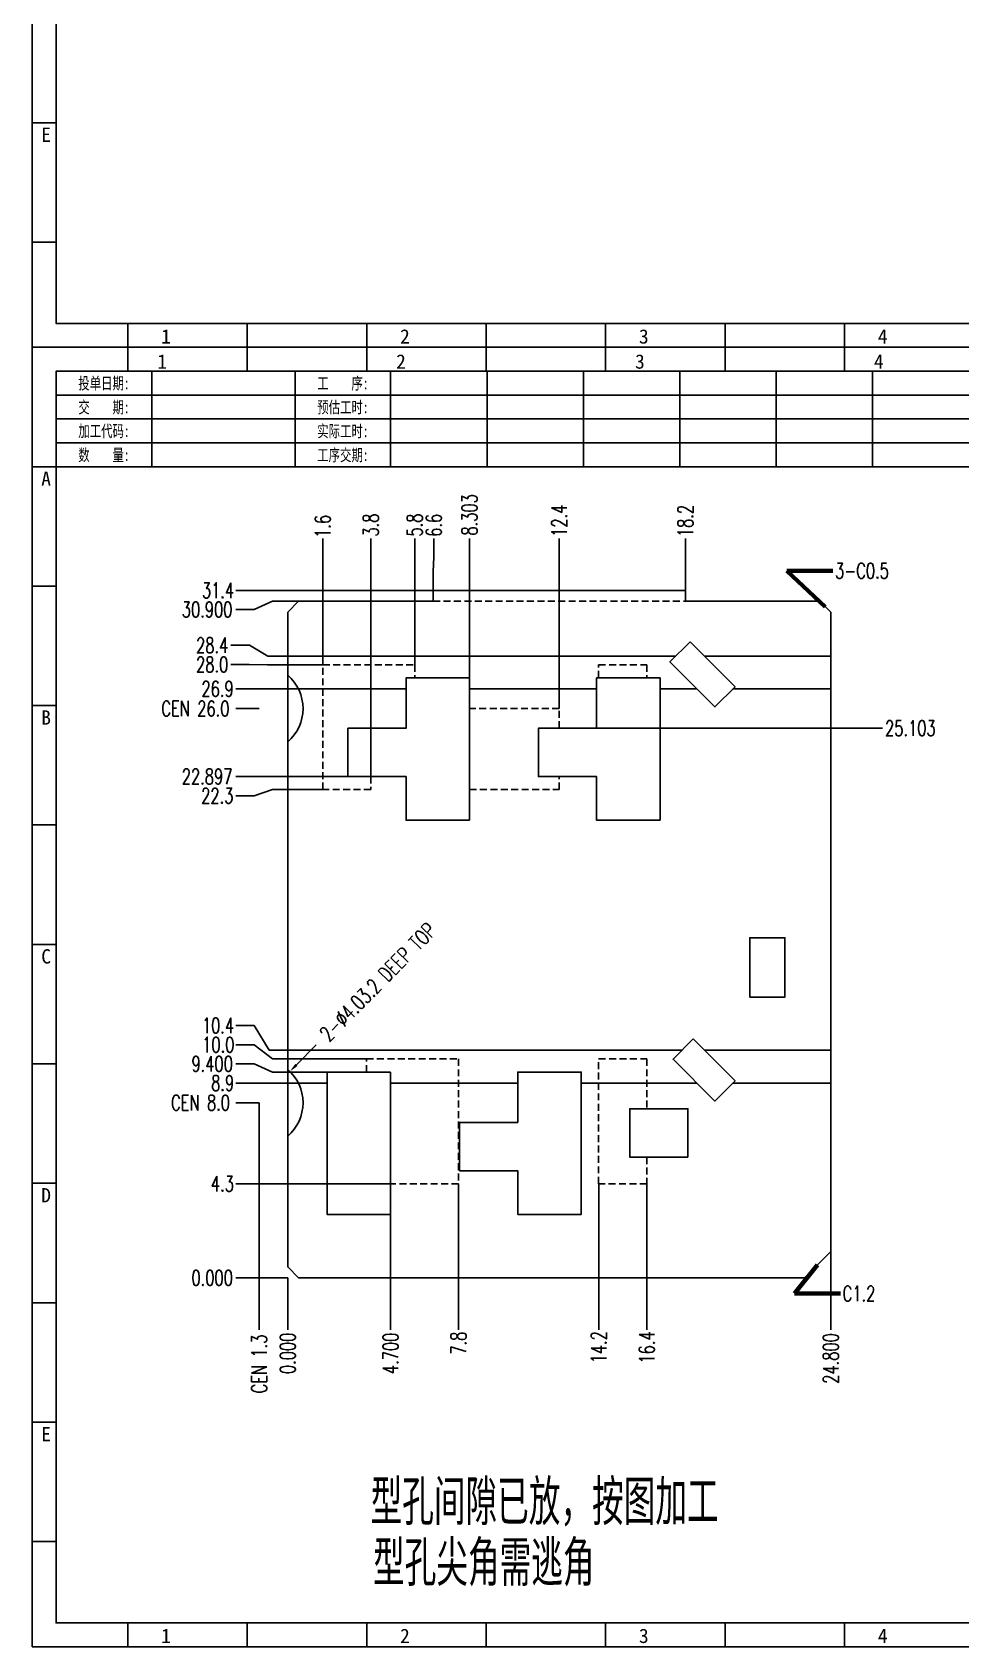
# Model space of a CAD drawing. Header units: millimetres. Extents: x -2852 to 5627, y -2271 to 1849.
# Drawn here: x -622.1 to -579.7, y -1120.9 to -1047.2 of the extents above; entities that cross this region are included whole.
import ezdxf
from ezdxf.enums import TextEntityAlignment as Align

# ---------------------------------------------------------------- set-up
doc = ezdxf.new("R2010")
doc.units = ezdxf.units.MM
doc.header["$PDSIZE"] = 3
doc.linetypes.add('DASHED2', pattern=[9.525, 6.35, -3.175])
for name, color, linetype in [('1', 7, 'Continuous'), ('11', 4, 'DASHED2'), ('41', 1, 'Continuous'), ('PUNCH', 1, 'Continuous'), ('S01', 170, 'Continuous')]:
    doc.layers.add(name, color=color, linetype=linetype)
doc.styles.add('jet01', font='simplex.shx', dxfattribs={"width": 0.7, "bigfont": 'hztxt.shx'})
doc.styles.add('jet02', font='simplex.shx', dxfattribs={"width": 0.7})
doc.styles.get("Standard").update_dxf_attribs({"font": '仿宋_GB2312_0.ttf', "width": 0.7})
doc.styles.add('tk', font='', dxfattribs={"width": 0.7})
doc.styles.add('tk 2', font='仿宋_GB2312_0.ttf', dxfattribs={"width": 0.65})
doc.styles.get('tk').set_extended_font_data('NSimSun')
doc.dimstyles.new('jet02', dxfattribs={"dimtxt": 3.5, "dimasz": 2.1, "dimexe": 1, "dimexo": 0, "dimgap": 0.5, "dimtad": 0, "dimtoh": 1, "dimdec": 3, "dimzin": 9, "dimdsep": 46, "dimtxsty": 'jet02', "dimcen": 0, "dimclrt": 256, "dimazin": 2, "dimtfac": 1, "dimtdec": 3, "dimtofl": 0, "dimtmove": 0, "dimatfit": 1, "dimfxl": 0, "dimarcsym": 0})

# ---------------------------------------------------------------- blocks, each defined once
blk = doc.blocks.new('A3-N')
at = {"layer": '1', "color": 1}
for p, q in [((0, 0), (0, 296.73)), ((0, 296.73), (420, 296.73)), ((21.82, 291.27), (21.82, 296.73)), ((49.09, 291.27), (49.09, 296.73)), ((76.36, 291.27), (76.36, 296.73)), ((103.64, 291.27), (103.64, 296.73)), ((103.64, 291.27), (103.64, 296.73)), ((103.64, 291.27), (103.64, 296.73)), ((130.91, 291.27), (130.91, 296.73)), ((158.18, 291.27), (158.18, 296.73)), ((185.45, 291.27), (185.45, 296.73)), ((5.45, 269.45), (0, 269.45)), ((5.45, 242.18), (0, 242.18)), ((5.45, 214.91), (0, 214.91)), ((5.45, 187.64), (0, 187.64)), ((5.45, 160.36), (0, 160.36)), ((5.45, 133.09), (0, 133.09)), ((5.45, 105.82), (0, 105.82)), ((5.45, 78.55), (0, 78.55)), ((5.45, 51.27), (0, 51.27)), ((5.45, 24), (0, 24)), ((21.82, 0), (21.82, 5.45)), ((49.09, 0), (49.09, 5.45)), ((76.36, 0), (76.36, 5.45)), ((103.64, 0), (103.64, 5.45)), ((130.91, 0), (130.91, 5.45)), ((158.18, 0), (158.18, 5.45)), ((185.45, 0), (185.45, 5.45)), ((1, 0), (0, 0)), ((420, 0), (1, 0))]:
    blk.add_line(p, q, dxfattribs=at)
at = {"layer": '1'}
blk.add_lwpolyline([(221.45, 5.45), (414.55, 5.45), (414.55, 291.27), (5.45, 291.27), (5.45, 5.45), (414.55, 5.45)], dxfattribs=at)
at = {"layer": '41'}
for p, q in [((27.27, 291.27), (27.27, 269.45)), ((60, 291.27), (60, 269.45)), ((81.82, 291.27), (81.82, 269.45)), ((103.82, 291.27), (103.82, 269.45)), ((125.82, 291.27), (125.82, 269.45)), ((147.82, 291.27), (147.82, 269.45)), ((169.82, 291.27), (169.82, 269.45)), ((191.82, 291.27), (191.82, 269.45)), ((367.82, 285.82), (5.45, 285.82)), ((367.82, 280.36), (5.45, 280.36)), ((367.82, 274.91), (5.45, 274.91)), ((414.55, 269.45), (5.45, 269.45))]:
    blk.add_line(p, q, dxfattribs=at)
at = {"layer": '1', "color": 1}
for s, p in [('1', (29.64, 295.11)), ('2', (84.18, 295.11)), ('3', (138.73, 295.11)), ('4', (193.27, 295.11)), ('1', (30.53, 4.11)), ('2', (85.08, 4.11)), ('3', (139.62, 4.11)), ('4', (194.17, 4.11))]:
    blk.add_text(s, height=3.27, dxfattribs=at).set_placement(p, align=Align.TOP_CENTER)
at = {"layer": '1', "style": 'tk', "width": 0.7}
for s, p in [('投单日期:', (16.36, 288.55)), ('工    序:', (70.91, 288.55)), ('交    期:', (16.36, 283.09)), ('预估工时:', (70.91, 283.09)), ('加工代码:', (16.36, 277.64)), ('实际工时:', (70.91, 277.64)), ('数    量:', (16.36, 272.18)), ('工序交期:', (70.91, 272.18))]:
    blk.add_text(s, height=2.727, dxfattribs=at).set_placement(p, align=Align.MIDDLE)
at = {"layer": '1', "color": 1}
for s, p in [('A', (2.04, 268.36)), ('B', (2.04, 213.82)), ('C', (2.04, 159.27)), ('D', (2.04, 104.73)), ('E', (2.04, 50.18))]:
    blk.add_text(s, height=3.27, dxfattribs=at).set_placement(p, align=Align.TOP_LEFT)
at = {"layer": '1', "style": 'tk 2', "width": 0.7}
for tag, p in [('PATR-NO1', (309.84, 32.96)), ('TITLE', (365.74, 30.9)), ('PATR-NO2', (309.84, 27.81)), ('DWG-NO:', (366.54, 18.14))]:
    blk.add_attdef(tag, p, '', height=3.27, dxfattribs=at)
at = {"layer": '1', "color": 1, "style": 'tk 2', "width": 0.7}
for tag, p in [('DRAW', (314.55, 7.27)), ('DATE', (334.72, 7.32))]:
    blk.add_attdef(tag, p, '', height=3.49, dxfattribs=at)
at = {"layer": '1', "style": 'tk 2', "width": 0.7}
for tag, p in [('SCALE', (376.55, 8.73)), ('SHEET', (386.6, 8.72)), ('REV', (397.38, 8.73))]:
    blk.add_attdef(tag, text='', height=2.18, dxfattribs=at).set_placement(p, align=Align.MIDDLE_LEFT)
blk = doc.blocks.new('*D2999')
at = {"layer": '41', "ltscale": 0.05}
blk.add_line((304.734, -3556.535), (302.366, -3556.535), dxfattribs=at)
at = {"layer": 'Defpoints', "color": 0, "ltscale": 0.05}
for p in [(302.366, -3556.535), (304.734, -3556.535), (304.734, -3556.535)]:
    blk.add_point(p, dxfattribs=at)
at = {"layer": '41', "ltscale": 0.05, "insert": (301.286, -3556.535), "char_height": 0.7, "attachment_point": 5, "style": 'jet02'}
blk.add_mtext('0.000', dxfattribs=at)
blk = doc.blocks.new('*D3000')
at = {"layer": '41', "ltscale": 0.05}
blk.add_line((309.434, -3552.235), (302.366, -3552.235), dxfattribs=at)
at = {"layer": 'Defpoints', "color": 0, "ltscale": 0.05}
for p in [(302.366, -3552.235), (309.434, -3552.235), (304.734, -3556.535)]:
    blk.add_point(p, dxfattribs=at)
at = {"layer": '41', "ltscale": 0.05, "insert": (301.753, -3552.235), "char_height": 0.7, "attachment_point": 5, "style": 'jet02'}
blk.add_mtext('4.3', dxfattribs=at)
blk = doc.blocks.new('*D3001')
at = {"layer": '41', "ltscale": 0.05}
blk.add_line((303.434, -3548.535), (302.366, -3548.535), dxfattribs=at)
at = {"layer": 'Defpoints', "color": 0, "ltscale": 0.05}
for p in [(302.366, -3548.535), (303.434, -3548.535), (304.734, -3556.535)]:
    blk.add_point(p, dxfattribs=at)
at = {"layer": '41', "ltscale": 0.05, "insert": (300.586, -3548.535), "char_height": 0.7, "attachment_point": 5, "style": 'jet02'}
blk.add_mtext('{\\C1; CEN }8.0', dxfattribs=at)
blk = doc.blocks.new('*D3002')
at = {"layer": '41', "ltscale": 0.05}
blk.add_line((305.22, -3547.635), (302.366, -3547.635), dxfattribs=at)
at = {"layer": 'Defpoints', "color": 0, "ltscale": 0.05}
for p in [(302.366, -3547.635), (305.22, -3547.635), (304.734, -3556.535)]:
    blk.add_point(p, dxfattribs=at)
at = {"layer": '41', "ltscale": 0.05, "insert": (301.764, -3547.635), "char_height": 0.7, "attachment_point": 5, "style": 'jet02'}
blk.add_mtext('8.9', dxfattribs=at)
blk = doc.blocks.new('*D3003')
at = {"layer": '41', "ltscale": 0.05}
for p, q in [((303.206, -3546.76), (302.366, -3546.76)), ((304.046, -3547.135), (303.206, -3546.76)), ((306.534, -3547.135), (304.046, -3547.135))]:
    blk.add_line(p, q, dxfattribs=at)
at = {"layer": 'Defpoints', "color": 0, "ltscale": 0.05}
for p in [(302.366, -3546.76), (306.534, -3547.135), (304.734, -3556.535)]:
    blk.add_point(p, dxfattribs=at)
at = {"layer": '41', "ltscale": 0.05, "insert": (301.286, -3546.76), "char_height": 0.7, "attachment_point": 5, "style": 'jet02'}
blk.add_mtext('9.400', dxfattribs=at)
blk = doc.blocks.new('*D3004')
at = {"layer": '41', "ltscale": 0.05}
for p, q in [((303.206, -3545.885), (302.366, -3545.885)), ((304.046, -3546.535), (303.206, -3545.885)), ((308.334, -3546.535), (304.046, -3546.535))]:
    blk.add_line(p, q, dxfattribs=at)
at = {"layer": 'Defpoints', "color": 0, "ltscale": 0.05}
for p in [(302.366, -3545.885), (308.334, -3546.535), (304.734, -3556.535)]:
    blk.add_point(p, dxfattribs=at)
at = {"layer": '41', "ltscale": 0.05, "insert": (301.566, -3545.885), "char_height": 0.7, "attachment_point": 5, "style": 'jet02'}
blk.add_mtext('10.0', dxfattribs=at)
blk = doc.blocks.new('*D3005')
at = {"layer": '41', "ltscale": 0.05}
for p, q in [((303.206, -3545.01), (302.366, -3545.01)), ((303.894, -3546.135), (303.206, -3545.01)), ((304.734, -3546.135), (303.894, -3546.135))]:
    blk.add_line(p, q, dxfattribs=at)
at = {"layer": 'Defpoints', "color": 0, "ltscale": 0.05}
for p in [(302.366, -3545.01), (304.734, -3546.135), (304.734, -3556.535)]:
    blk.add_point(p, dxfattribs=at)
at = {"layer": '41', "ltscale": 0.05, "insert": (301.554, -3545.01), "char_height": 0.7, "attachment_point": 5, "style": 'jet02'}
blk.add_mtext('10.4', dxfattribs=at)
blk = doc.blocks.new('*D3006')
at = {"layer": '41', "ltscale": 0.05}
for p, q in [((303.206, -3534.513), (302.366, -3534.513)), ((304.046, -3534.235), (303.206, -3534.513)), ((306.334, -3534.235), (304.046, -3534.235))]:
    blk.add_line(p, q, dxfattribs=at)
at = {"layer": 'Defpoints', "color": 0, "ltscale": 0.05}
for p in [(302.366, -3534.513), (306.334, -3534.235), (304.734, -3556.535)]:
    blk.add_point(p, dxfattribs=at)
at = {"layer": '41', "ltscale": 0.05, "insert": (301.519, -3534.513), "char_height": 0.7, "attachment_point": 5, "style": 'jet02'}
blk.add_mtext('22.3', dxfattribs=at)
blk = doc.blocks.new('*D3007')
at = {"layer": '41', "ltscale": 0.05}
blk.add_line((307.481, -3533.638), (302.366, -3533.638), dxfattribs=at)
at = {"layer": 'Defpoints', "color": 0, "ltscale": 0.05}
for p in [(302.366, -3533.638), (307.481, -3533.638), (304.734, -3556.535)]:
    blk.add_point(p, dxfattribs=at)
at = {"layer": '41', "ltscale": 0.05, "insert": (301.053, -3533.638), "char_height": 0.7, "attachment_point": 5, "style": 'jet02'}
blk.add_mtext('22.897', dxfattribs=at)
blk = doc.blocks.new('*D3008')
at = {"layer": '41', "ltscale": 0.05}
blk.add_line((303.434, -3530.535), (302.366, -3530.535), dxfattribs=at)
at = {"layer": 'Defpoints', "color": 0, "ltscale": 0.05}
for p in [(302.366, -3530.535), (303.434, -3530.535), (304.734, -3556.535)]:
    blk.add_point(p, dxfattribs=at)
at = {"layer": '41', "ltscale": 0.05, "insert": (300.353, -3530.535), "char_height": 0.7, "attachment_point": 5, "style": 'jet02'}
blk.add_mtext('{\\C1; CEN }26.0', dxfattribs=at)
blk = doc.blocks.new('*D3009')
at = {"layer": '41', "ltscale": 0.05}
blk.add_line((305.22, -3529.635), (302.366, -3529.635), dxfattribs=at)
at = {"layer": 'Defpoints', "color": 0, "ltscale": 0.05}
for p in [(302.366, -3529.635), (305.22, -3529.635), (304.734, -3556.535)]:
    blk.add_point(p, dxfattribs=at)
at = {"layer": '41', "ltscale": 0.05, "insert": (301.531, -3529.635), "char_height": 0.7, "attachment_point": 5, "style": 'jet02'}
blk.add_mtext('26.9', dxfattribs=at)
blk = doc.blocks.new('*D3010')
at = {"layer": '41', "ltscale": 0.05}
for p, q in [((302.973, -3528.52), (302.133, -3528.52)), ((303.813, -3528.535), (302.973, -3528.52)), ((306.334, -3528.535), (303.813, -3528.535))]:
    blk.add_line(p, q, dxfattribs=at)
at = {"layer": 'Defpoints', "color": 0, "ltscale": 0.05}
for p in [(302.133, -3528.52), (306.334, -3528.535), (304.734, -3556.535)]:
    blk.add_point(p, dxfattribs=at)
at = {"layer": '41', "ltscale": 0.05, "insert": (301.286, -3528.52), "char_height": 0.7, "attachment_point": 5, "style": 'jet02'}
blk.add_mtext('28.0', dxfattribs=at)
blk = doc.blocks.new('*D3011')
at = {"layer": '41', "ltscale": 0.05}
for p, q in [((302.984, -3527.645), (302.144, -3527.645)), ((303.824, -3528.135), (302.984, -3527.645)), ((304.734, -3528.135), (303.824, -3528.135))]:
    blk.add_line(p, q, dxfattribs=at)
at = {"layer": 'Defpoints', "color": 0, "ltscale": 0.05}
for p in [(302.144, -3527.645), (304.734, -3528.135), (304.734, -3556.535)]:
    blk.add_point(p, dxfattribs=at)
at = {"layer": '41', "ltscale": 0.05, "insert": (301.286, -3527.645), "char_height": 0.7, "attachment_point": 5, "style": 'jet02'}
blk.add_mtext('28.4', dxfattribs=at)
blk = doc.blocks.new('*D3012')
at = {"layer": '41', "ltscale": 0.05}
for p, q in [((304.046, -3525.635), (303.206, -3526.01)), ((305.234, -3525.635), (304.046, -3525.635)), ((303.206, -3526.01), (302.366, -3526.01))]:
    blk.add_line(p, q, dxfattribs=at)
at = {"layer": 'Defpoints', "color": 0, "ltscale": 0.05}
for p in [(305.234, -3525.635), (302.366, -3526.01), (304.734, -3556.535)]:
    blk.add_point(p, dxfattribs=at)
at = {"layer": '41', "ltscale": 0.05, "insert": (301.053, -3526.01), "char_height": 0.7, "attachment_point": 5, "style": 'jet02'}
blk.add_mtext('30.900', dxfattribs=at)
blk = doc.blocks.new('*D3013')
at = {"layer": '41', "ltscale": 0.05}
blk.add_line((311.374, -3525.135), (302.366, -3525.135), dxfattribs=at)
at = {"layer": 'Defpoints', "color": 0, "ltscale": 0.05}
for p in [(302.366, -3525.135), (311.374, -3525.135), (304.734, -3556.535)]:
    blk.add_point(p, dxfattribs=at)
at = {"layer": '41', "ltscale": 0.05, "insert": (301.554, -3525.135), "char_height": 0.7, "attachment_point": 5, "style": 'jet02'}
blk.add_mtext('31.4', dxfattribs=at)
blk = doc.blocks.new('*D3014')
at = {"layer": '41', "ltscale": 0.05}
blk.add_line((318.837, -3531.432), (331.901, -3531.432), dxfattribs=at)
at = {"layer": 'Defpoints', "color": 0, "ltscale": 0.05}
for p in [(318.837, -3531.432), (331.901, -3531.432), (304.734, -3556.535)]:
    blk.add_point(p, dxfattribs=at)
at = {"layer": '41', "ltscale": 0.05, "insert": (333.168, -3531.432), "char_height": 0.7, "attachment_point": 5, "style": 'jet02'}
blk.add_mtext('25.103', dxfattribs=at)
blk = doc.blocks.new('*D3015')
at = {"layer": '41', "ltscale": 0.05}
blk.add_line((304.734, -3556.535), (304.734, -3558.903), dxfattribs=at)
at = {"layer": 'Defpoints', "color": 0, "ltscale": 0.05}
for p in [(304.734, -3556.535), (304.734, -3556.535), (304.734, -3558.903)]:
    blk.add_point(p, dxfattribs=at)
at = {"layer": '41', "ltscale": 0.05, "insert": (304.734, -3559.983), "char_height": 0.7, "attachment_point": 5, "rotation": 90, "style": 'jet02'}
blk.add_mtext('0.000', dxfattribs=at)
blk = doc.blocks.new('*D3016')
at = {"layer": '41', "ltscale": 0.05}
blk.add_line((303.434, -3548.535), (303.434, -3558.903), dxfattribs=at)
at = {"layer": 'Defpoints', "color": 0, "ltscale": 0.05}
for p in [(303.434, -3548.535), (304.734, -3556.535), (303.434, -3558.903)]:
    blk.add_point(p, dxfattribs=at)
at = {"layer": '41', "ltscale": 0.05, "insert": (303.434, -3560.636), "char_height": 0.7, "attachment_point": 5, "rotation": 90, "style": 'jet02'}
blk.add_mtext('{\\C1; CEN }1.3', dxfattribs=at)
blk = doc.blocks.new('*D3017')
at = {"layer": '41', "ltscale": 0.05}
blk.add_line((309.434, -3553.635), (309.434, -3558.903), dxfattribs=at)
at = {"layer": 'Defpoints', "color": 0, "ltscale": 0.05}
for p in [(309.434, -3553.635), (304.734, -3556.535), (309.434, -3558.903)]:
    blk.add_point(p, dxfattribs=at)
at = {"layer": '41', "ltscale": 0.05, "insert": (309.434, -3559.983), "char_height": 0.7, "attachment_point": 5, "rotation": 90, "style": 'jet02'}
blk.add_mtext('4.700', dxfattribs=at)
blk = doc.blocks.new('*D3018')
at = {"layer": '41', "ltscale": 0.05}
blk.add_line((312.534, -3552.235), (312.534, -3558.903), dxfattribs=at)
at = {"layer": 'Defpoints', "color": 0, "ltscale": 0.05}
for p in [(312.534, -3552.235), (304.734, -3556.535), (312.534, -3558.903)]:
    blk.add_point(p, dxfattribs=at)
at = {"layer": '41', "ltscale": 0.05, "insert": (312.534, -3559.516), "char_height": 0.7, "attachment_point": 5, "rotation": 90, "style": 'jet02'}
blk.add_mtext('7.8', dxfattribs=at)
blk = doc.blocks.new('*D3019')
at = {"layer": '41', "ltscale": 0.05}
blk.add_line((318.934, -3552.235), (318.934, -3558.903), dxfattribs=at)
at = {"layer": 'Defpoints', "color": 0, "ltscale": 0.05}
for p in [(318.934, -3552.235), (304.734, -3556.535), (318.934, -3558.903)]:
    blk.add_point(p, dxfattribs=at)
at = {"layer": '41', "ltscale": 0.05, "insert": (318.934, -3559.703), "char_height": 0.7, "attachment_point": 5, "rotation": 90, "style": 'jet02'}
blk.add_mtext('14.2', dxfattribs=at)
blk = doc.blocks.new('*D3020')
at = {"layer": '41', "ltscale": 0.05}
blk.add_line((321.134, -3552.235), (321.134, -3558.903), dxfattribs=at)
at = {"layer": 'Defpoints', "color": 0, "ltscale": 0.05}
for p in [(321.134, -3552.235), (304.734, -3556.535), (321.134, -3558.903)]:
    blk.add_point(p, dxfattribs=at)
at = {"layer": '41', "ltscale": 0.05, "insert": (321.134, -3559.714), "char_height": 0.7, "attachment_point": 5, "rotation": 90, "style": 'jet02'}
blk.add_mtext('16.4', dxfattribs=at)
blk = doc.blocks.new('*D3021')
at = {"layer": '41', "ltscale": 0.05}
blk.add_line((329.534, -3555.335), (329.534, -3558.903), dxfattribs=at)
at = {"layer": 'Defpoints', "color": 0, "ltscale": 0.05}
for p in [(329.534, -3555.335), (304.734, -3556.535), (329.534, -3558.903)]:
    blk.add_point(p, dxfattribs=at)
at = {"layer": '41', "ltscale": 0.05, "insert": (329.534, -3560.216), "char_height": 0.7, "attachment_point": 5, "rotation": 90, "style": 'jet02'}
blk.add_mtext('24.800', dxfattribs=at)
blk = doc.blocks.new('*D3022')
at = {"layer": '41', "ltscale": 0.05}
blk.add_line((306.334, -3528.535), (306.334, -3522.767), dxfattribs=at)
at = {"layer": 'Defpoints', "color": 0, "ltscale": 0.05}
for p in [(306.334, -3522.767), (306.334, -3528.535), (304.734, -3556.535)]:
    blk.add_point(p, dxfattribs=at)
at = {"layer": '41', "ltscale": 0.05, "insert": (306.334, -3522.212), "char_height": 0.7, "attachment_point": 5, "rotation": 90, "style": 'jet02'}
blk.add_mtext('1.6', dxfattribs=at)
blk = doc.blocks.new('*D3023')
at = {"layer": '41', "ltscale": 0.05}
blk.add_line((308.534, -3533.638), (308.534, -3522.767), dxfattribs=at)
at = {"layer": 'Defpoints', "color": 0, "ltscale": 0.05}
for p in [(308.534, -3522.767), (308.534, -3533.638), (304.734, -3556.535)]:
    blk.add_point(p, dxfattribs=at)
at = {"layer": '41', "ltscale": 0.05, "insert": (308.534, -3522.154), "char_height": 0.7, "attachment_point": 5, "rotation": 90, "style": 'jet02'}
blk.add_mtext('3.8', dxfattribs=at)
blk = doc.blocks.new('*D3024')
at = {"layer": '41', "ltscale": 0.05}
blk.add_line((310.534, -3528.535), (310.534, -3522.767), dxfattribs=at)
at = {"layer": 'Defpoints', "color": 0, "ltscale": 0.05}
for p in [(310.534, -3522.767), (310.534, -3528.535), (304.734, -3556.535)]:
    blk.add_point(p, dxfattribs=at)
at = {"layer": '41', "ltscale": 0.05, "insert": (310.534, -3522.154), "char_height": 0.7, "attachment_point": 5, "rotation": 90, "style": 'jet02'}
blk.add_mtext('5.8', dxfattribs=at)
blk = doc.blocks.new('*D3025')
at = {"layer": '41', "ltscale": 0.05}
for p, q in [((311.409, -3523.607), (311.409, -3522.767)), ((311.374, -3524.295), (311.409, -3523.607)), ((311.374, -3525.135), (311.374, -3524.295))]:
    blk.add_line(p, q, dxfattribs=at)
at = {"layer": 'Defpoints', "color": 0, "ltscale": 0.05}
for p in [(311.409, -3522.767), (311.374, -3525.135), (304.734, -3556.535)]:
    blk.add_point(p, dxfattribs=at)
at = {"layer": '41', "ltscale": 0.05, "insert": (311.409, -3522.165), "char_height": 0.7, "attachment_point": 5, "rotation": 90, "style": 'jet02'}
blk.add_mtext('6.6', dxfattribs=at)
blk = doc.blocks.new('*D3026')
at = {"layer": '41', "ltscale": 0.05}
blk.add_line((313.037, -3529.135), (313.037, -3522.767), dxfattribs=at)
at = {"layer": 'Defpoints', "color": 0, "ltscale": 0.05}
for p in [(313.037, -3522.767), (313.037, -3529.135), (304.734, -3556.535)]:
    blk.add_point(p, dxfattribs=at)
at = {"layer": '41', "ltscale": 0.05, "insert": (313.037, -3521.687), "char_height": 0.7, "attachment_point": 5, "rotation": 90, "style": 'jet02'}
blk.add_mtext('8.303', dxfattribs=at)
blk = doc.blocks.new('*D3027')
at = {"layer": '41', "ltscale": 0.05}
blk.add_line((317.134, -3530.535), (317.134, -3522.767), dxfattribs=at)
at = {"layer": 'Defpoints', "color": 0, "ltscale": 0.05}
for p in [(317.134, -3522.767), (317.134, -3530.535), (304.734, -3556.535)]:
    blk.add_point(p, dxfattribs=at)
at = {"layer": '41', "ltscale": 0.05, "insert": (317.134, -3521.955), "char_height": 0.7, "attachment_point": 5, "rotation": 90, "style": 'jet02'}
blk.add_mtext('12.4', dxfattribs=at)
blk = doc.blocks.new('*D3028')
at = {"layer": '41', "ltscale": 0.05}
blk.add_line((322.894, -3525.135), (322.894, -3522.767), dxfattribs=at)
at = {"layer": 'Defpoints', "color": 0, "ltscale": 0.05}
for p in [(322.894, -3522.767), (322.894, -3525.135), (304.734, -3556.535)]:
    blk.add_point(p, dxfattribs=at)
at = {"layer": '41', "ltscale": 0.05, "insert": (322.894, -3521.967), "char_height": 0.7, "attachment_point": 5, "rotation": 90, "style": 'jet02'}
blk.add_mtext('18.2', dxfattribs=at)
blk = doc.blocks.new('*D3029')
at = {"layer": '41', "ltscale": 0.05}
blk.add_line((306.028, -3545.894), (305.13, -3546.809), dxfattribs=at)
blk.add_solid([(305.08, -3546.76), (305.18, -3546.858), (304.836, -3547.108)], dxfattribs=at)
at = {"layer": 'Defpoints', "color": 0, "ltscale": 0.05}
for p in [(304.836, -3547.108), (302.032, -3549.961)]:
    blk.add_point(p, dxfattribs=at)
at = {"layer": '41', "ltscale": 0.05, "insert": (308.854, -3543.019), "char_height": 0.7, "attachment_point": 5, "rotation": 45.50276, "style": 'jet02'}
blk.add_mtext('2-∅4.03.2 DEEP TOP', dxfattribs=at)

msp = doc.modelspace()

# ---------------------------------------------------------------- linework, layer by layer
at = {"layer": '1', "ltscale": 0.05}
for p, q in [((-603.8339, -1073.205), (-603.8339, -1072.705)), ((-603.8339, -1072.705), (-592.3139, -1072.705)), ((-592.3139, -1073.205), (-592.3139, -1072.705)), ((-610.4739, -1075.705), (-592.7497, -1075.705)), ((-591.4445, -1075.705), (-585.6739, -1075.705)), ((-609.9879, -1077.205), (-605.0709, -1077.205)), ((-602.1709, -1077.205), (-596.3709, -1077.205)), ((-593.4709, -1077.205), (-591.7915, -1077.205)), ((-590.14, -1077.205), (-585.6739, -1077.205)), ((-610.4739, -1093.705), (-592.4669, -1093.705)), ((-591.4445, -1093.705), (-585.6739, -1093.705)), ((-609.9879, -1095.205), (-608.6739, -1095.205)), ((-605.7739, -1095.205), (-599.9709, -1095.205)), ((-597.0709, -1095.205), (-591.7915, -1095.205)), ((-590.14, -1095.205), (-585.6739, -1095.205))]:
    msp.add_line(p, q, dxfattribs=at)
msp.add_lwpolyline([(-592.3139, -1073.205), (-586.1739, -1073.205), (-585.6739, -1073.705), (-585.6739, -1102.905), (-586.8739, -1104.105), (-609.9739, -1104.105), (-610.4739, -1103.605), (-610.4739, -1073.705), (-609.9739, -1073.205), (-603.8339, -1073.205)], dxfattribs=at)
for centre in [(-611.7739, -1078.105), (-611.7739, -1096.105)]:
    msp.add_arc(centre, 2, 310.541602, 49.458398, dxfattribs=at)
at = {"layer": '11', "ltscale": 0.05}
msp.add_line((-603.8339, -1073.205), (-592.3139, -1073.205), dxfattribs=at)
for points in [[(-606.6739, -1081.208), (-606.6739, -1081.805), (-608.8739, -1081.805), (-608.8739, -1076.105), (-604.6739, -1076.105), (-604.6739, -1076.705)], [(-596.2739, -1076.705), (-596.2739, -1076.105), (-594.0739, -1076.105), (-594.0739, -1076.705)], [(-598.0739, -1079.002), (-598.0739, -1078.105), (-602.1709, -1078.105)], [(-602.1709, -1081.805), (-598.0739, -1081.805), (-598.0739, -1081.208)], [(-606.8739, -1094.705), (-606.8739, -1094.105), (-602.6739, -1094.105), (-602.6739, -1099.805), (-605.7739, -1099.805)], [(-594.0739, -1098.5889), (-594.0739, -1099.805), (-596.2739, -1099.805), (-596.2739, -1094.105), (-594.0739, -1094.105), (-594.0739, -1096.3829)]]:
    msp.add_lwpolyline(points, dxfattribs=at)
at = {"layer": 'PUNCH', "ltscale": 0.05}
for points in [[(-592.0971, -1075.0524), (-593.0206, -1075.9759), (-590.9658, -1078.0307), (-590.0423, -1077.1072)], [(-602.1709, -1083.205), (-602.1709, -1076.705), (-605.0709, -1076.705), (-605.0709, -1079.002), (-607.7269, -1079.002), (-607.7269, -1081.208), (-605.0709, -1081.208), (-605.0709, -1083.205)], [(-593.4709, -1083.205), (-596.3709, -1083.205), (-596.3709, -1081.208), (-599.0269, -1081.208), (-599.0269, -1079.002), (-596.3709, -1079.002), (-596.3709, -1076.705), (-593.4709, -1076.705)], [(-589.3769, -1091.28), (-587.7709, -1091.28), (-587.7709, -1088.574), (-589.3769, -1088.574)], [(-591.9557, -1093.1938), (-592.8792, -1094.1173), (-590.9658, -1096.0307), (-590.0423, -1095.1072)], [(-599.9709, -1101.205), (-597.0709, -1101.205), (-597.0709, -1094.705), (-599.9709, -1094.705), (-599.9709, -1097.002), (-602.6269, -1097.002), (-602.6269, -1099.208), (-599.9709, -1099.208)], [(-592.1959, -1098.5889), (-594.8519, -1098.5889), (-594.8519, -1096.3829), (-592.1959, -1096.3829)]]:
    msp.add_lwpolyline(points, close=True, dxfattribs=at)
at = {"layer": 'S01', "color": 1, "ltscale": 0.05}
msp.add_lwpolyline([(-605.7739, -1094.705), (-608.6739, -1094.705), (-608.6739, -1101.205), (-605.7739, -1101.205)], close=True, dxfattribs=at)

# ---------------------------------------------------------------- block references
at = {"layer": '1', "ltscale": 0.05, "xscale": 0.2000000000000455, "yscale": 0.2000000000000455, "zscale": 0.2000000000000455}
for p in [(-622.1366, -1061.6035), (-622.1366, -1120.949)]:
    msp.add_blockref('A3-N', p, dxfattribs=at)

# ---------------------------------------------------------------- texts
at = {"layer": '1', "ltscale": 0.05, "style": 'jet01', "width": 0.7}
for s, height, p in [('型孔间隙已放，按图加工', 2.064003, (-606.6892, -1115.3931)), ('型孔尖角需逃角', 2.064, (-606.5777, -1118.1738))]:
    msp.add_text(s, height=height, dxfattribs=at).set_placement(p)
at = {"layer": '41', "ltscale": 0.05, "char_height": 0.7, "attachment_point": 4, "style": 'jet02'}
for s, insert in [('3-C0.5', (-585.4782, -1071.8109)), ('C1.2', (-585.1316, -1104.8226))]:
    msp.add_mtext(s, dxfattribs=dict(at, insert=insert))

# ---------------------------------------------------------------- dimensions: what is measured, and where the dimension line sits
at = {"layer": '41', "ltscale": 0.05}
for feature_location, offset, dtype, origin, override, picture, middle, set_off in [((-602.1709, -1076.705), (0, 6.3677), 1, (-610.4739, -1104.105), {"dimscale": 0.2, "dimtoh": 0, "dimzin": 1, "dimclrd": 256, "dimclre": 256, "dimadec": 3, "dimazin": 0, "dimatfit": 3, "dimlwd": 65535, "dimlwe": 65535}, '*D3026', (-602.1709, -1069.2573), (-915.2077, 2452.4298)), ((-598.0739, -1078.105), (0, 7.7677), 1, (-610.4739, -1104.105), {"dimscale": 0.2, "dimtoh": 0, "dimdec": 1, "dimzin": 1, "dimclrd": 256, "dimclre": 256, "dimadec": 1, "dimazin": 0, "dimatfit": 3, "dimlwd": 65535, "dimlwe": 65535}, '*D3027', (-598.0739, -1069.5256), (-915.2077, 2452.4298)), ((-592.3139, -1072.705), (0, 2.3677), 1, (-610.4739, -1104.105), {"dimscale": 0.2, "dimtoh": 0, "dimdec": 1, "dimzin": 1, "dimclrd": 256, "dimclre": 256, "dimadec": 1, "dimazin": 0, "dimatfit": 3, "dimlwd": 65535, "dimlwe": 65535}, '*D3028', (-592.3139, -1069.5373), (-915.2077, 2452.4298)), ((-606.6739, -1081.208), (0, 10.8707), 1, (-610.4739, -1104.105), {"dimscale": 0.2, "dimtoh": 0, "dimdec": 1, "dimzin": 1, "dimclrd": 256, "dimclre": 256, "dimadec": 1, "dimazin": 0, "dimatfit": 3, "dimlwd": 65535, "dimlwe": 65535}, '*D3023', (-606.6739, -1069.724), (-915.2077, 2452.4298)), ((-604.6739, -1076.105), (0, 5.7677), 1, (-610.4739, -1104.105), {"dimscale": 0.2, "dimtoh": 0, "dimdec": 1, "dimzin": 1, "dimclrd": 256, "dimclre": 256, "dimadec": 1, "dimazin": 0, "dimatfit": 3, "dimlwd": 65535, "dimlwe": 65535}, '*D3024', (-604.6739, -1069.724), (-915.2077, 2452.4298)), ((-603.8339, -1072.705), (0.035, 2.3677), 1, (-610.4739, -1104.105), {"dimscale": 0.2, "dimtoh": 0, "dimdec": 1, "dimzin": 1, "dimclrd": 256, "dimclre": 256, "dimadec": 1, "dimazin": 0, "dimatfit": 3, "dimlwd": 65535, "dimlwe": 65535}, '*D3025', (-603.7989, -1069.7356), (-915.2077, 2452.4298)), ((-608.8739, -1076.105), (0, 5.7677), 1, (-610.4739, -1104.105), {"dimscale": 0.2, "dimtoh": 0, "dimdec": 1, "dimzin": 1, "dimclrd": 256, "dimclre": 256, "dimadec": 1, "dimazin": 0, "dimatfit": 3, "dimlwd": 65535, "dimlwe": 65535}, '*D3022', (-608.8739, -1069.7823), (-915.2077, 2452.4298)), ((-603.8339, -1072.705), (-9.0077, 0), 0, (-610.4739, -1104.105), {"dimscale": 0.2, "dimtoh": 0, "dimdec": 1, "dimzin": 1, "dimclrd": 256, "dimclre": 256, "dimadec": 1, "dimazin": 0, "dimatfit": 3, "dimlwd": 65535, "dimlwe": 65535}, '*D3013', (-613.6533, -1072.705), (-915.2077, 2452.4298)), ((-609.9739, -1073.205), (-2.8677, -0.375), 0, (-610.4739, -1104.105), {"dimscale": 0.2, "dimtoh": 0, "dimzin": 1, "dimclrd": 256, "dimclre": 256, "dimadec": 3, "dimazin": 0, "dimatfit": 3, "dimlwd": 65535, "dimlwe": 65535}, '*D3012', (-614.155, -1073.58), (-915.2077, 2452.4298)), ((-610.4739, -1075.705), (-2.5894, 0.4903), 0, (-610.4739, -1104.105), {"dimscale": 0.2, "dimtoh": 0, "dimdec": 1, "dimzin": 1, "dimclrd": 256, "dimclre": 256, "dimadec": 1, "dimazin": 0, "dimatfit": 3, "dimlwd": 65535, "dimlwe": 65535}, '*D3011', (-613.9216, -1075.2147), (-915.2077, 2452.4298)), ((-608.8739, -1076.105), (-4.201, 0.0153), 0, (-610.4739, -1104.105), {"dimscale": 0.2, "dimtoh": 0, "dimdec": 1, "dimzin": 1, "dimclrd": 256, "dimclre": 256, "dimadec": 1, "dimazin": 0, "dimatfit": 3, "dimlwd": 65535, "dimlwe": 65535}, '*D3010', (-613.9216, -1076.0897), (-915.2077, 2452.4298)), ((-609.9879, -1077.205), (-2.8538, 0), 0, (-610.4739, -1104.105), {"dimscale": 0.2, "dimtoh": 0, "dimdec": 1, "dimzin": 1, "dimclrd": 256, "dimclre": 256, "dimadec": 1, "dimazin": 0, "dimatfit": 3, "dimlwd": 65535, "dimlwe": 65535}, '*D3009', (-613.6766, -1077.205), (-915.2077, 2452.4298)), ((-596.3709, -1079.002), (13.0647, 0), 0, (-610.4739, -1104.105), {"dimscale": 0.2, "dimtoh": 0, "dimzin": 1, "dimclrd": 256, "dimclre": 256, "dimadec": 3, "dimazin": 0, "dimatfit": 3, "dimlwd": 65535, "dimlwe": 65535}, '*D3014', (-582.0396, -1079.002), (-915.2077, 2452.4298)), ((-607.7269, -1081.208), (-5.1147, 0), 0, (-610.4739, -1104.105), {"dimscale": 0.2, "dimtoh": 0, "dimzin": 1, "dimclrd": 256, "dimclre": 256, "dimadec": 3, "dimazin": 0, "dimatfit": 3, "dimlwd": 65535, "dimlwe": 65535}, '*D3007', (-614.155, -1081.208), (-915.2077, 2452.4298)), ((-608.8739, -1081.805), (-3.9677, -0.278), 0, (-610.4739, -1104.105), {"dimscale": 0.2, "dimtoh": 0, "dimdec": 1, "dimzin": 1, "dimclrd": 256, "dimclre": 256, "dimadec": 1, "dimazin": 0, "dimatfit": 3, "dimlwd": 65535, "dimlwe": 65535}, '*D3006', (-613.6883, -1082.083), (-915.2077, 2452.4298)), ((-610.4739, -1093.705), (-2.3677, 1.125), 0, (-610.4739, -1104.105), {"dimscale": 0.2, "dimtoh": 0, "dimdec": 1, "dimzin": 1, "dimclrd": 256, "dimclre": 256, "dimadec": 1, "dimazin": 0, "dimatfit": 3, "dimlwd": 65535, "dimlwe": 65535}, '*D3005', (-613.6533, -1092.58), (-915.2077, 2452.4298)), ((-606.8739, -1094.105), (-5.9677, 0.65), 0, (-610.4739, -1104.105), {"dimscale": 0.2, "dimtoh": 0, "dimdec": 1, "dimzin": 1, "dimclrd": 256, "dimclre": 256, "dimadec": 1, "dimazin": 0, "dimatfit": 3, "dimlwd": 65535, "dimlwe": 65535}, '*D3004', (-613.6416, -1093.455), (-915.2077, 2452.4298)), ((-608.6739, -1094.705), (-4.1677, 0.375), 0, (-610.4739, -1104.105), {"dimscale": 0.2, "dimtoh": 0, "dimzin": 1, "dimclrd": 256, "dimclre": 256, "dimadec": 3, "dimazin": 0, "dimatfit": 3, "dimlwd": 65535, "dimlwe": 65535}, '*D3003', (-613.9216, -1094.33), (-915.2077, 2452.4298)), ((-609.9879, -1095.205), (-2.8538, 0), 0, (-610.4739, -1104.105), {"dimscale": 0.2, "dimtoh": 0, "dimdec": 1, "dimzin": 1, "dimclrd": 256, "dimclre": 256, "dimadec": 1, "dimazin": 0, "dimatfit": 3, "dimlwd": 65535, "dimlwe": 65535}, '*D3002', (-613.4433, -1095.205), (-915.2077, 2452.4298)), ((-605.7739, -1099.805), (-7.0677, 0), 0, (-610.4739, -1104.105), {"dimscale": 0.2, "dimtoh": 0, "dimdec": 1, "dimzin": 1, "dimclrd": 256, "dimclre": 256, "dimadec": 1, "dimazin": 0, "dimatfit": 3, "dimlwd": 65535, "dimlwe": 65535}, '*D3000', (-613.455, -1099.805), (-915.2077, 2452.4298)), ((-602.6739, -1099.805), (0, -6.6677), 1, (-610.4739, -1104.105), {"dimscale": 0.2, "dimtoh": 0, "dimdec": 1, "dimzin": 1, "dimclrd": 256, "dimclre": 256, "dimadec": 1, "dimazin": 0, "dimatfit": 3, "dimlwd": 65535, "dimlwe": 65535}, '*D3018', (-602.6739, -1107.086), (-915.2077, 2452.4298)), ((-596.2739, -1099.805), (0, -6.6677), 1, (-610.4739, -1104.105), {"dimscale": 0.2, "dimtoh": 0, "dimdec": 1, "dimzin": 1, "dimclrd": 256, "dimclre": 256, "dimadec": 1, "dimazin": 0, "dimatfit": 3, "dimlwd": 65535, "dimlwe": 65535}, '*D3019', (-596.2739, -1107.2727), (-915.2077, 2452.4298)), ((-594.0739, -1099.805), (0, -6.6677), 1, (-610.4739, -1104.105), {"dimscale": 0.2, "dimtoh": 0, "dimdec": 1, "dimzin": 1, "dimclrd": 256, "dimclre": 256, "dimadec": 1, "dimazin": 0, "dimatfit": 3, "dimlwd": 65535, "dimlwe": 65535}, '*D3020', (-594.0739, -1107.2844), (-915.2077, 2452.4298)), ((-605.7739, -1101.205), (0, -5.2677), 1, (-610.4739, -1104.105), {"dimscale": 0.2, "dimtoh": 0, "dimzin": 1, "dimclrd": 256, "dimclre": 256, "dimadec": 3, "dimazin": 0, "dimatfit": 3, "dimlwd": 65535, "dimlwe": 65535}, '*D3017', (-605.7739, -1107.5527), (-915.2077, 2452.4298)), ((-585.6739, -1102.905), (0, -3.5677), 1, (-610.4739, -1104.105), {"dimscale": 0.2, "dimtoh": 0, "dimzin": 1, "dimclrd": 256, "dimclre": 256, "dimadec": 3, "dimazin": 0, "dimatfit": 3, "dimlwd": 65535, "dimlwe": 65535}, '*D3021', (-585.6739, -1107.786), (-915.2077, 2452.4298)), ((-610.4739224768, -1104.1049904857), (-2.3676997732, 0), 0, (-610.4739224768, -1104.1049904857), {"dimscale": 0.2, "dimtoh": 0, "dimzin": 1, "dimclrd": 256, "dimclre": 256, "dimadec": 3, "dimazin": 0, "dimatfit": 3, "dimlwd": 65535, "dimlwe": 65535}, '*D2999', (-613.92162225, -1104.1049904857), (-915.2077048823, 2452.4298167741)), ((-610.4739224768, -1104.1049904857), (0, -2.3676997632), 1, (-610.4739224768, -1104.1049904857), {"dimscale": 0.2, "dimtoh": 0, "dimzin": 1, "dimclrd": 256, "dimclre": 256, "dimadec": 3, "dimazin": 0, "dimatfit": 3, "dimlwd": 65535, "dimlwe": 65535}, '*D3015', (-610.4739224768, -1107.5526902489), (-915.2077048823, 2452.4298167741))]:
    dim = msp.add_ordinate_dim(feature_location=feature_location, offset=offset, dtype=dtype, origin=origin, dimstyle='jet02', override=override, dxfattribs=at)
    dim.commit()
    dim.dimension.update_dxf_attribs({"geometry": picture, "text_midpoint": middle, "insert": set_off})
for feature_location, offset, dtype, picture, middle in [((-611.7739, -1078.105), (-1.0677, 0), 0, '*D3008', (-614.855, -1078.105)), ((-611.7739, -1096.105), (-1.0677, 0), 0, '*D3001', (-614.6216, -1096.105)), ((-611.7739, -1096.105), (0, -10.3677), 1, '*D3016', (-611.7739, -1108.206))]:
    dim = msp.add_ordinate_dim(feature_location=feature_location, offset=offset, dtype=dtype, origin=(-610.4739, -1104.105), text='{\\C1; CEN }<>', dimstyle='jet02', override={"dimscale": 0.2, "dimtoh": 0, "dimdec": 1, "dimzin": 1, "dimclrd": 256, "dimclre": 256, "dimadec": 1, "dimazin": 0, "dimatfit": 3, "dimlwd": 65535, "dimlwe": 65535}, dxfattribs=at)
    dim.commit()
    dim.dimension.update_dxf_attribs({"geometry": picture, "text_midpoint": middle, "insert": (-915.2077, 2452.4298)})
dim = msp.add_diameter_dim_2p(p1=(-613.1757, -1097.5316), p2=(-610.3722, -1094.6784), text='2-<>3.2 DEEP TOP', dimstyle='jet02', override={"dimscale": 0.2, "dimtoh": 0, "dimdec": 1, "dimzin": 1, "dimclrd": 256, "dimclre": 256, "dimadec": 1, "dimazin": 0, "dimatfit": 3, "dimlwd": 65535, "dimlwe": 65535}, dxfattribs=at)
dim.commit()
dim.dimension.update_dxf_attribs({"geometry": '*D3029', "text_midpoint": (-606.3537, -1090.5888), "dimtype": 131, "insert": (-915.2077, 2452.4298)})

# ---------------------------------------------------------------- leaders
at = {"layer": '41', "ltscale": 0.05, "annotation_type": 0, "has_hookline": 1, "hookline_direction": 0}
for points, text_width in [([(-585.9239, -1073.455), (-587.6782, -1071.8109), (-585.5782, -1071.8109)], 2.59), ([(-586.2739, -1103.505), (-587.3316, -1104.8226), (-585.2316, -1104.8226)], 1.4233)]:
    msp.add_leader(points, dimstyle='jet02', override={"dimscale": 0.2, "dimtoh": 0, "dimdec": 2, "dimzin": 1, "dimclrd": 256, "dimclre": 256, "dimazin": 0, "dimatfit": 3, "dimlwd": 65535, "dimlwe": 65535}, dxfattribs=dict(at, text_width=text_width))

doc.saveas('drawing.dxf')
